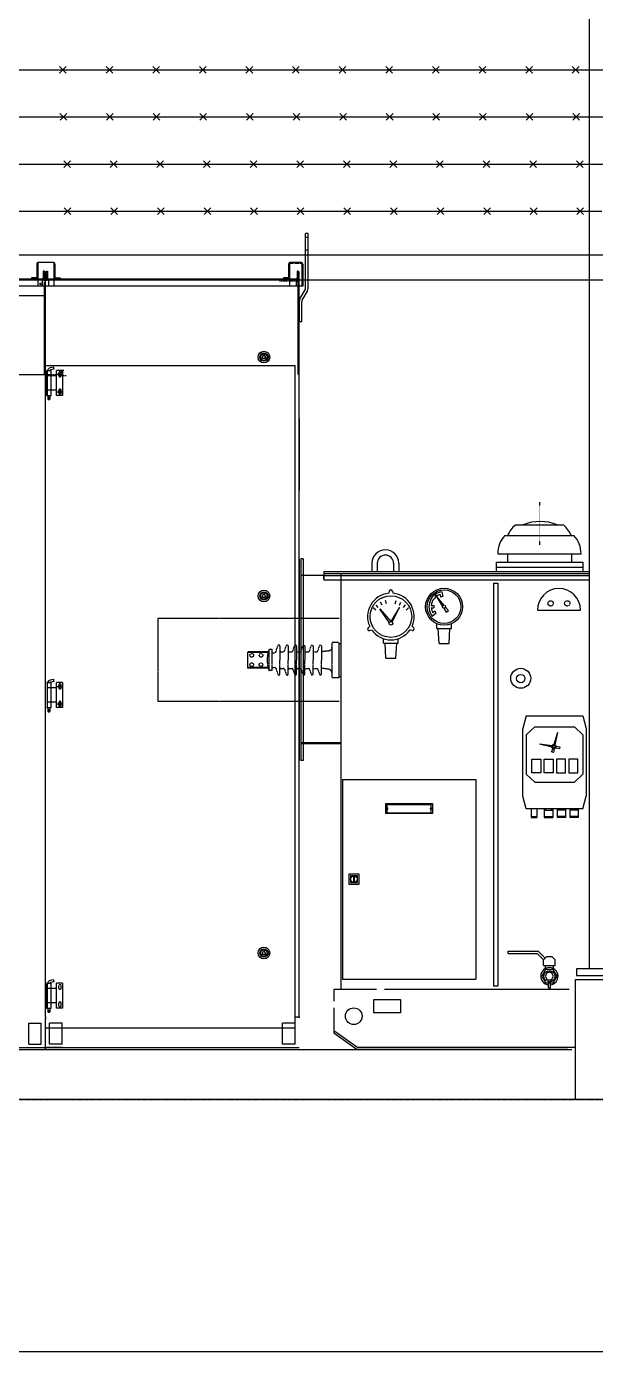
# Model space of a CAD drawing. Extents: x -326402 to 5111156, y -86404 to 1223589.
# Drawn here: x -39837 to -38128, y -38801 to -34822 of the extents above; entities that cross this region are included whole.
import ezdxf

# ---------------------------------------------------------------- set-up
doc = ezdxf.new("R2010")
doc.units = 0
doc.header["$LTSCALE"] = 0.5
doc.header["$MEASUREMENT"] = 0
for name, pattern in [('CENTER', [2, 1.25, -0.25, 0.25, -0.25]), ('DASHED', [0.75, 0.5, -0.25]), ('HIDDEN', [9.525, 6.35, -3.175])]:
    doc.linetypes.add(name, pattern=pattern)
for name, color, linetype in [('1', 7, 'Continuous'), ('21', 7, 'Continuous'), ('22', 7, 'Continuous'), ('23', 7, 'Continuous'), ('24', 7, 'Continuous'), ('27', 7, 'Continuous'), ('3', 7, 'Continuous'), ('43', 7, 'Continuous'), ('44', 7, 'Continuous'), ('47', 7, 'Continuous'), ('51', 7, 'Continuous'), ('7', 7, 'Continuous'), ('8', 7, 'Continuous')]:
    doc.layers.add(name, color=color, linetype=linetype)

msp = doc.modelspace()

# ---------------------------------------------------------------- linework, layer by layer
at = {"color": 6, "linetype": 'Continuous'}
for p, q in [((-38369.6, -36318.2), (-38223.9, -36318.2)), ((-38400.6, -36350.2), (-38192.9, -36350.2)), ((-38421.8, -36405.2), (-38171.8, -36405.2)), ((-38392.8, -36405.2), (-38392.8, -36430.2)), ((-38200.8, -36405.2), (-38200.8, -36430.2)), ((-38200.8, -36405.2), (-38200.8, -36430.2)), ((-39017.8, -36420.5), (-39017.8, -37026.5)), ((-39006.4, -36420.5), (-39012.8, -36420.5)), ((-39012.8, -36420.5), (-39012.8, -37026.5)), ((-39006.4, -36420.5), (-39006.4, -37026.5)), ((-38799.7, -36433.6), (-38799.7, -36458.1)), ((-38783.9, -36433.6), (-38784, -36458.1)), ((-38734.7, -36433.7), (-38734.7, -36458.2)), ((-38734.7, -36434.5), (-38734.7, -36458.2)), ((-38718.9, -36433.7), (-38718.9, -36458.2)), ((-38718.9, -36434.5), (-38718.9, -36458.2)), ((-38426.8, -36430.2), (-38426.8, -36458.2)), ((-38426.8, -36430.2), (-38166.8, -36430.2)), ((-38426.8, -36445.2), (-38166.8, -36445.2)), ((-38166.8, -36430.2), (-38166.8, -36458.2)), ((-38943.8, -36470.5), (-39012.8, -36470.5)), ((-38943.8, -36458.2), (-38147.5, -36458.2)), ((-38943.8, -36458.2), (-38943.8, -36483.2)), ((-38943.8, -36464.2), (-38147.5, -36464.2)), ((-38943.8, -36470.5), (-38147.5, -36470.5)), ((-38943.8, -36480.2), (-38943.8, -36470.5)), ((-38943.8, -36483.2), (-38147.5, -36483.2)), ((-38892.8, -36464.1), (-38892.8, -37714.1)), ((-38747.6, -36517.4), (-38749.3, -36524)), ((-38737.9, -36517.4), (-38736.3, -36524)), ((-38435, -36493.2), (-38422, -36493.2)), ((-38435, -36493.2), (-38435, -37704.2)), ((-38422, -36493.2), (-38422, -37704.2)), ((-38302.4, -36574.2), (-38173.4, -36574.2)), ((-38806.4, -36636), (-38799.9, -36634.1)), ((-38679.2, -36636), (-38685.7, -36634.1)), ((-38674.3, -36627.6), (-38679.1, -36622.9)), ((-38605, -36629.7), (-38605, -36616.1)), ((-38605, -36629.7), (-38561, -36629.7)), ((-38597.9, -36674.7), (-38600.5, -36629.7)), ((-38567.9, -36674.7), (-38565.5, -36629.7)), ((-38561, -36629.7), (-38561, -36616.1)), ((-38764.8, -36673.6), (-38764.8, -36660.1)), ((-38764.8, -36673.6), (-38720.8, -36673.7)), ((-38757.8, -36718.7), (-38760.3, -36673.7)), ((-38727.8, -36718.7), (-38725.3, -36673.7)), ((-38720.8, -36673.7), (-38720.8, -36660.1)), ((-38597.9, -36674.7), (-38567.9, -36674.7)), ((-38757.8, -36718.7), (-38727.8, -36718.7)), ((-38346.1, -37133.3), (-38346, -36929.9)), ((-38336, -36891.6), (-38346, -36929.9)), ((-38336.1, -36948.8), (-38310.7, -36924.5)), ((-38336, -36891.6), (-38166.1, -36891.6)), ((-38310.7, -36924.5), (-38191.3, -36924.5)), ((-38166, -36948.8), (-38191.3, -36924.5)), ((-38166.1, -36891.6), (-38156.1, -36929.9)), ((-38156.1, -36929.9), (-38156, -37133.3)), ((-38336.1, -36948.8), (-38336.1, -37067)), ((-38166, -36948.8), (-38166, -37067)), ((-38892.8, -36976.5), (-39012.8, -36976.5)), ((-39006.4, -37026.5), (-39012.8, -37026.5)), ((-38887.8, -37082.7), (-38887.8, -37682.7)), ((-38887.8, -37082.7), (-38487.8, -37082.7)), ((-38487.8, -37082.7), (-38487.8, -37682.7)), ((-38336.1, -37067), (-38310.7, -37091.4)), ((-38166, -37067), (-38191.3, -37091.4)), ((-38310.7, -37091.4), (-38191.3, -37091.4)), ((-38757.8, -37185.7), (-38757.8, -37155.7)), ((-38757.8, -37155.7), (-38617.8, -37155.7)), ((-38753.9, -37168.5), (-38753.9, -37158.2)), ((-38753.9, -37168.5), (-38753.9, -37158.6)), ((-38753.9, -37158.6), (-38621.6, -37158.6)), ((-38621.6, -37168.5), (-38621.6, -37158.2)), ((-38621.6, -37168.5), (-38621.6, -37158.6)), ((-38617.8, -37155.7), (-38617.8, -37185.7)), ((-38336.1, -37171.6), (-38346.1, -37133.3)), ((-38166, -37171.6), (-38156, -37133.3)), ((-38617.8, -37185.7), (-38757.8, -37185.7)), ((-38753.9, -37183.2), (-38753.9, -37173.3)), ((-38753.9, -37183.2), (-38753.9, -37173.3)), ((-38753.9, -37182.9), (-38621.6, -37182.9)), ((-38621.6, -37183.2), (-38621.6, -37173.3)), ((-38621.6, -37183.2), (-38621.6, -37173.3)), ((-38166, -37171.6), (-38336.1, -37171.6)), ((-38321.7, -37171.6), (-38321.7, -37197.2)), ((-38321.7, -37194), (-38304.5, -37194)), ((-38321.7, -37197.2), (-38304.5, -37197.2)), ((-38317.5, -37193.9), (-38317.5, -37197.1)), ((-38308.7, -37193.9), (-38308.7, -37197.1)), ((-38304.5, -37171.6), (-38304.5, -37197.2)), ((-38282.1, -37171.6), (-38282.1, -37197.2)), ((-38282.1, -37174.8), (-38256.5, -37174.8)), ((-38282.1, -37194), (-38256.5, -37194)), ((-38282.1, -37197.2), (-38256.5, -37197.2)), ((-38277, -37171.5), (-38277, -37174.7)), ((-38277, -37193.9), (-38276.9, -37197.1)), ((-38261.6, -37171.5), (-38261.6, -37174.7)), ((-38261.6, -37193.9), (-38261.6, -37197.1)), ((-38256.5, -37171.6), (-38256.5, -37197.2)), ((-38243.8, -37171.6), (-38243.8, -37197.2)), ((-38218.2, -37174.8), (-38243.8, -37174.8)), ((-38218.2, -37194), (-38243.8, -37194)), ((-38218.2, -37197.2), (-38243.8, -37197.2)), ((-38238.7, -37171.5), (-38238.7, -37174.7)), ((-38238.7, -37193.9), (-38238.7, -37197.1)), ((-38223.3, -37193.9), (-38223.4, -37197.1)), ((-38223.3, -37171.5), (-38223.3, -37174.7)), ((-38218.2, -37171.6), (-38218.2, -37197.2)), ((-38205.6, -37171.6), (-38205.6, -37197.2)), ((-38180, -37174.8), (-38205.6, -37174.8)), ((-38180, -37194), (-38205.6, -37194)), ((-38180, -37197.2), (-38205.6, -37197.2)), ((-38200.5, -37171.5), (-38200.5, -37174.7)), ((-38200.5, -37193.9), (-38200.5, -37197.1)), ((-38185.1, -37171.5), (-38185.1, -37174.7)), ((-38185.1, -37193.9), (-38185.1, -37197.1)), ((-38180, -37171.6), (-38180, -37197.2)), ((-38854.9, -37372.6), (-38854.9, -37392.8)), ((-38852.9, -37372.6), (-38852.9, -37392.8)), ((-38390.6, -37606), (-38390.5, -37599)), ((-38390.6, -37606), (-38303.4, -37606)), ((-38390.5, -37599), (-38300.5, -37599)), ((-38303.4, -37606), (-38284.3, -37625.1)), ((-38300.5, -37599), (-38279.3, -37620.2)), ((-38284.3, -37625.1), (-38274.3, -37615.2)), ((-38284.3, -37642.2), (-38284.3, -37625.1)), ((-38284.3, -37642.2), (-38249.3, -37642.2)), ((-38278.8, -37651.1), (-38278.8, -37642.2)), ((-38274.3, -37615.2), (-38259.3, -37615.2)), ((-38259.3, -37615.2), (-38249.3, -37625.2)), ((-38254.8, -37651.1), (-38254.8, -37642.1)), ((-38249.3, -37642.2), (-38249.3, -37625.2)), ((-38887.8, -37682.7), (-38487.8, -37682.7)), ((-38786.4, -37714.2), (-38914.3, -37714.2)), ((-38914.3, -37714.2), (-38914.3, -37748.8)), ((-38207.3, -37714.2), (-38761.5, -37714.2)), ((-38422, -37704.2), (-38435, -37704.2)), ((-38269.8, -37709.2), (-38269.8, -37694.2)), ((-38269.8, -37709.2), (-38263.8, -37709.2)), ((-38263.8, -37709.2), (-38263.8, -37694.2)), ((-38794.3, -37744.2), (-38742.8, -37744.2)), ((-38794.3, -37784.2), (-38794.3, -37744.2)), ((-38754.3, -37744.2), (-38714.3, -37744.2)), ((-38714.3, -37744.2), (-38714.3, -37784.2)), ((-38914.3, -37768.9), (-38914.3, -37844.2)), ((-38714.3, -37784.2), (-38794.3, -37784.2)), ((-38914.3, -37844.2), (-38844.3, -37894.2)), ((-38910.8, -37839.3), (-38842.4, -37888.2)), ((-38211.3, -37894.2), (-38844.3, -37894.2)), ((-38188.2, -37888.2), (-38842.4, -37888.2))]:
    msp.add_line(p, q, dxfattribs=at)
for points in [[(-38756.3, -37170.9, 1), (-38751.5, -37170.9, 1), (-38756.3, -37170.9)], [(-38619.2, -37170.9, -1), (-38624, -37170.9, -1), (-38619.2, -37170.9)]]:
    msp.add_lwpolyline(points, format="xyb", dxfattribs=at)
for points in [[(-38278.3, -37654.2), (-38289.9, -37674.2), (-38278.3, -37694.2), (-38255.2, -37694.2), (-38243.7, -37674.1), (-38255.2, -37654.2)], [(-38273.1, -37663.2), (-38279.5, -37674.2), (-38273.1, -37685.2), (-38260.4, -37685.2), (-38254.1, -37674.2), (-38260.4, -37663.2)]]:
    msp.add_lwpolyline(points, close=True, dxfattribs=at)
for centre, radius in [((-38583, -36564.2), 55.5), ((-38352.8, -36779.2), 30), ((-38352.8, -36780.1), 12.5), ((-38853.9, -37382.7), 10.1), ((-38854.3, -37794.1), 25)]:
    msp.add_circle(centre, radius, dxfattribs=at)
for centre, radius, start, end in [((-38265.8, -36417.8), 143.9, 136.1826, 151.9708), ((-38294.5, -36445.6), 137.4, 67.9859, 112.0135), ((-38327.8, -36417.8), 143.9, 28.0287, 43.8168), ((-38344, -36403.5), 77.8, 136.7195, 181.2455), ((-38249.5, -36403.5), 77.8, 358.7539, 43.2799), ((-38759.3, -36433.7), 40.4, 359.9997, 179.9997), ((-38759.3, -36433.7), 24.6, 359.9997, 179.9997), ((-38742.8, -36593.7), 70, 95.34, 204.6594), ((-38742.8, -36518.7), 5, 14.3256, 165.6738), ((-38742.8, -36593.7), 70, 335.34, 84.6594), ((-38238, -36574.2), 64.5, 359.9997, 179.9997), ((-38807.7, -36631.2), 5, 134.3256, 285.6738), ((-38742.8, -36593.7), 70, 215.34, 324.6594), ((-38677.8, -36631.2), 5, 254.3256, 45.6738), ((-38266.8, -37674.2), 26, 276.6255, 263.3739)]:
    msp.add_arc(centre, radius, start, end, dxfattribs=at)
at = {"layer": '1', "color": 3, "linetype": 'Continuous'}
for p, q in [((-43287.7, -34951.3), (-33982.5, -34952.8)), ((-39717.8, -34941.8), (-39737.9, -34961.8)), ((-39737.9, -34941.8), (-39717.8, -34961.8)), ((-39577.8, -34941.8), (-39597.9, -34961.8)), ((-39597.9, -34941.8), (-39577.8, -34961.8)), ((-39437.8, -34941.9), (-39457.9, -34961.9)), ((-39457.9, -34941.9), (-39437.8, -34961.9)), ((-39297.8, -34941.9), (-39317.9, -34961.9)), ((-39317.9, -34941.9), (-39297.8, -34961.9)), ((-39157.8, -34941.9), (-39177.9, -34961.9)), ((-39177.9, -34941.9), (-39157.8, -34961.9)), ((-39017.8, -34941.9), (-39037.9, -34961.9)), ((-39037.9, -34941.9), (-39017.8, -34961.9)), ((-38877.8, -34942), (-38897.9, -34962)), ((-38897.9, -34942), (-38877.8, -34961.9)), ((-38737.8, -34942), (-38757.9, -34962)), ((-38757.9, -34942), (-38737.8, -34962)), ((-38597.8, -34942), (-38617.9, -34962)), ((-38617.9, -34942), (-38597.8, -34962)), ((-38457.8, -34942), (-38477.9, -34962)), ((-38477.9, -34942), (-38457.8, -34962)), ((-38317.8, -34942.1), (-38337.9, -34962)), ((-38337.9, -34942.1), (-38317.8, -34962)), ((-38177.8, -34942.1), (-38197.9, -34962.1)), ((-38197.9, -34942.1), (-38177.8, -34962.1)), ((-43282.8, -35092.7), (-33982.5, -35092.7)), ((-39736.5, -35082.7), (-39716.3, -35102.7)), ((-39716.3, -35082.7), (-39736.4, -35102.7)), ((-39596.5, -35082.7), (-39576.3, -35102.7)), ((-39576.3, -35082.7), (-39596.4, -35102.7)), ((-39436.3, -35082.7), (-39456.5, -35102.7)), ((-39456.5, -35082.7), (-39436.3, -35102.7)), ((-39296.3, -35082.7), (-39316.5, -35102.7)), ((-39316.5, -35082.7), (-39296.3, -35102.7)), ((-39176.5, -35082.7), (-39156.3, -35102.7)), ((-39156.3, -35082.7), (-39176.4, -35102.7)), ((-39016.3, -35082.7), (-39036.5, -35102.7)), ((-39036.5, -35082.7), (-39016.3, -35102.7)), ((-38876.3, -35082.7), (-38896.5, -35102.7)), ((-38896.4, -35082.7), (-38876.3, -35102.7)), ((-38736.3, -35082.7), (-38756.5, -35102.7)), ((-38756.5, -35082.7), (-38736.3, -35102.7)), ((-38596.4, -35082.7), (-38616.5, -35102.7)), ((-38616.5, -35082.7), (-38596.3, -35102.7)), ((-38456.3, -35082.7), (-38476.5, -35102.7)), ((-38476.5, -35082.7), (-38456.3, -35102.7)), ((-38316.3, -35082.7), (-38336.5, -35102.7)), ((-38336.5, -35082.7), (-38316.3, -35102.7)), ((-38176.3, -35082.7), (-38196.5, -35102.7)), ((-38196.5, -35082.7), (-38176.3, -35102.7)), ((-39930.3, -35234.7), (-39650.3, -35234.7)), ((-39725.4, -35244.7), (-39705.2, -35224.7)), ((-39705.2, -35244.7), (-39725.3, -35224.7)), ((-39650.3, -35234.7), (-39370.4, -35234.8)), ((-39585.4, -35244.7), (-39565.2, -35224.8)), ((-39565.2, -35244.7), (-39585.4, -35224.8)), ((-39445.4, -35244.8), (-39425.2, -35224.8)), ((-39425.2, -35244.8), (-39445.4, -35224.8)), ((-39370.4, -35234.7), (-39090.4, -35234.8)), ((-39305.4, -35244.8), (-39285.3, -35224.8)), ((-39285.3, -35244.8), (-39305.4, -35224.8)), ((-39165.4, -35244.8), (-39145.3, -35224.8)), ((-39145.3, -35244.8), (-39165.4, -35224.8)), ((-39090.4, -35234.8), (-38810.4, -35234.9)), ((-39005.3, -35244.8), (-39025.4, -35224.8)), ((-39025.4, -35244.9), (-39005.3, -35224.9)), ((-38885.4, -35244.9), (-38865.3, -35224.9)), ((-38865.3, -35244.9), (-38885.4, -35224.9)), ((-38810.5, -35234.8), (-38530.5, -35234.9)), ((-38745.5, -35244.9), (-38725.3, -35224.9)), ((-38725.3, -35244.9), (-38745.5, -35224.9)), ((-38605.5, -35244.9), (-38585.3, -35224.9)), ((-38585.3, -35244.9), (-38605.5, -35224.9)), ((-38530.5, -35234.9), (-38250.5, -35234.9)), ((-38465.5, -35244.9), (-38445.4, -35224.9)), ((-38445.4, -35244.9), (-38465.5, -35224.9)), ((-38325.5, -35245), (-38305.4, -35224.9)), ((-38305.4, -35244.9), (-38325.5, -35225)), ((-38250.5, -35234.9), (-37970.5, -35235)), ((-38185.5, -35245), (-38165.4, -35225)), ((-38165.4, -35245), (-38185.5, -35225)), ((-40068.8, -35376.1), (-39788.8, -35376.1)), ((-39788.9, -35376.1), (-39508.9, -35376.2)), ((-39703.8, -35386.2), (-39723.9, -35366.1)), ((-39723.9, -35386.1), (-39703.8, -35366.2)), ((-39583.9, -35386.2), (-39563.8, -35366.2)), ((-39563.8, -35386.2), (-39583.9, -35366.2)), ((-39508.9, -35376.2), (-39228.9, -35376.2)), ((-39443.9, -35386.2), (-39423.8, -35366.2)), ((-39423.8, -35386.2), (-39443.9, -35366.2)), ((-39303.9, -35386.2), (-39283.8, -35366.2)), ((-39283.8, -35386.2), (-39303.9, -35366.2)), ((-39228.9, -35376.2), (-38948.9, -35376.3)), ((-39164, -35386.3), (-39143.8, -35366.3)), ((-39143.8, -35386.3), (-39164, -35366.3)), ((-39024, -35386.3), (-39003.8, -35366.3)), ((-39003.8, -35386.3), (-39024, -35366.3)), ((-38949, -35376.2), (-38669, -35376.3)), ((-38884, -35386.3), (-38863.9, -35366.3)), ((-38863.9, -35386.3), (-38884, -35366.3)), ((-38744, -35386.3), (-38723.9, -35366.3)), ((-38723.9, -35386.3), (-38744, -35366.3)), ((-38669, -35376.3), (-38389, -35376.3)), ((-38604, -35386.3), (-38583.9, -35366.3)), ((-38583.9, -35386.4), (-38604, -35366.3)), ((-38464, -35386.4), (-38443.9, -35366.4)), ((-38443.9, -35386.4), (-38464, -35366.4)), ((-38389, -35376.4), (-38109, -35376.4)), ((-38324.1, -35386.4), (-38303.9, -35366.4)), ((-38303.9, -35386.4), (-38324.1, -35366.4)), ((-38184.1, -35386.4), (-38163.9, -35366.4)), ((-38163.9, -35386.4), (-38184.1, -35366.4)), ((-39959.9, -35507.1), (-37034.9, -35507.1)), ((-39959.9, -35582.1), (-37393.8, -35582.1)), ((-32857.9, -38044.7), (-44106.7, -38044.1))]:
    msp.add_line(p, q, dxfattribs=at)
at = {"layer": '21', "color": 6, "linetype": 'Continuous'}
for p, q in [((-39783.4, -35556.9), (-39786.5, -35556.9)), ((-39786.5, -35556.9), (-39786.5, -35576.9)), ((-39783.4, -35556.9), (-39783.4, -35576.9)), ((-39780.3, -37796), (-39780.3, -35558.8)), ((-39780.3, -37796), (-39780.3, -35558.8)), ((-39777.1, -35556.9), (-39777.1, -35576.9)), ((-39777.1, -35556.9), (-39774, -35556.9)), ((-39774, -35556.9), (-39774, -35576.9)), ((-39020.9, -35556.9), (-39024, -35556.9)), ((-39024, -35556.9), (-39024, -35576.9)), ((-39020.9, -35556.9), (-39020.9, -35576.9)), ((-39017.8, -37796), (-39017.8, -35558.8)), ((-39789.6, -35601.9), (-40433.4, -35601.9)), ((-39789.6, -35580), (-40430.3, -35580)), ((-39789.6, -35580), (-39789.6, -35601.9)), ((-39770.9, -35580), (-39770.9, -35601.9)), ((-39027.1, -35580), (-39770.9, -35580)), ((-39027.2, -35601.9), (-39770.9, -35601.9)), ((-39027.1, -35580), (-39027.2, -35601.9)), ((-39017.8, -35999.4), (-39017.8, -36215.4)), ((-39780.3, -37894.2), (-39780.3, -37799.2)), ((-39780.3, -37894.2), (-39780.3, -37799.2)), ((-39780.3, -37894.2), (-39780.3, -37799.2)), ((-39780.3, -37894.2), (-39780.3, -37799.2)), ((-41092.8, -37887.9), (-39780.3, -37887.9)), ((-39780.3, -37887.9), (-39017.8, -37887.9))]:
    msp.add_line(p, q, dxfattribs=at)
for centre, radius, start, end in [((-39789.7, -35576.9), 6.25, 269.9997, 359.9997), ((-39789.7, -35576.9), 3.13, 269.9997, 359.9997), ((-39770.9, -35576.9), 6.25, 179.9997, 269.9997), ((-39770.9, -35576.9), 3.13, 179.9997, 269.9997), ((-39027.2, -35576.9), 6.25, 269.9997, 359.9997), ((-39027.2, -35576.9), 3.13, 269.9997, 359.9997)]:
    msp.add_arc(centre, radius, start, end, dxfattribs=at)
at = {"layer": '22', "color": 3, "linetype": 'HIDDEN'}
for p, q in [((-39013.1, -35533.1), (-39044.3, -35533.1)), ((-39077.1, -35585.2), (-39017.8, -35585.2)), ((-39777.2, -35866.3), (-39732.8, -35866.4)), ((-39732.8, -35869.5), (-39732.8, -35862)), ((-39732.8, -35869.5), (-39717.8, -35869.5)), ((-39780.3, -37805.4), (-39780.3, -37799.2)), ((-39780.3, -37799.2), (-39780.3, -37805.4)), ((-39780.3, -37805.4), (-39780.3, -37799.2)), ((-39780.3, -37799.2), (-39780.3, -37805.4)), ((-39780.3, -37894.2), (-39780.3, -37887.9)), ((-39780.3, -37887.9), (-39780.3, -37894.2)), ((-39780.3, -37887.9), (-39780.3, -37894.2)), ((-39780.3, -37894.2), (-39780.3, -37887.9)), ((-39780.3, -37887.9), (-39780.3, -37894.2)), ((-39780.3, -37894.2), (-39780.3, -37887.9)), ((-39780.3, -37894.2), (-39780.3, -37887.9)), ((-39780.3, -37887.9), (-39780.3, -37894.2)), ((-39780.3, -37887.9), (-39780.3, -37894.2)), ((-39780.3, -37894.2), (-39780.3, -37887.9)), ((-39780.3, -37887.9), (-39780.3, -37894.2)), ((-39780.3, -37894.2), (-39780.3, -37887.9)), ((-39780.3, -37894.2), (-39780.3, -37887.9)), ((-39780.3, -37887.9), (-39780.3, -37894.2)), ((-39780.3, -37894.2), (-39780.3, -37887.9)), ((-39780.3, -37887.9), (-39780.3, -37894.2)), ((-39780.3, -37887.9), (-39780.3, -37894.2)), ((-39780.3, -37894.2), (-39780.3, -37887.9)), ((-39780.3, -37887.9), (-39780.3, -37894.2)), ((-39780.3, -37894.2), (-39780.3, -37887.9)), ((-39780.3, -37894.2), (-39780.3, -37887.9)), ((-39780.3, -37887.9), (-39780.3, -37894.2)), ((-39780.3, -37887.9), (-39780.3, -37894.2)), ((-39780.3, -37894.2), (-39780.3, -37887.9)), ((-39780.3, -37887.9), (-39780.3, -37894.2)), ((-39780.3, -37894.2), (-39780.3, -37887.9)), ((-39780.3, -37894.2), (-39780.3, -37887.9)), ((-39780.3, -37887.9), (-39780.3, -37894.2)), ((-39730.3, -37887.9), (-39780.3, -37887.9))]:
    msp.add_line(p, q, dxfattribs=at)
msp.add_arc((-39725.3, -35862), 7.5, 89.9997, 179.9997, dxfattribs=at)
at = {"layer": '23', "color": 6, "linetype": 'Continuous'}
for p, q in [((-38999, -35608.8), (-38999, -35443.1)), ((-38991.5, -35443.1), (-38999, -35443.1)), ((-38991.5, -35608.8), (-38991.5, -35443.1)), ((-39806.2, -35535.6), (-39806.2, -35574.4)), ((-39803.1, -35530.6), (-39803.1, -35601.9)), ((-39757.3, -35530), (-39800.5, -35530)), ((-39754.9, -35530.6), (-39754.9, -35601.9)), ((-39751.7, -35535.6), (-39751.7, -35574.4)), ((-39049.9, -35535.6), (-39049.9, -35574.4)), ((-39046.8, -35530.6), (-39046.8, -35601.9)), ((-39013.1, -35530), (-39044.3, -35530)), ((-39010.6, -35530.6), (-39010.5, -35601.9)), ((-39007.4, -35535.6), (-39007.4, -35601.9)), ((-39821.8, -35576.9), (-39821.8, -35580)), ((-39808.7, -35576.9), (-39821.8, -35576.9)), ((-39783.4, -35585.2), (-39783.4, -35558.8)), ((-39780.3, -35558.8), (-39783.4, -35558.8)), ((-39780.3, -35558.8), (-39777.1, -35558.8)), ((-39780.3, -37796), (-39780.3, -35558.8)), ((-39777.1, -35558.8), (-39777.2, -35585.2)), ((-39749.2, -35576.9), (-39736.1, -35576.9)), ((-39736.1, -35576.9), (-39736.1, -35580)), ((-39065.6, -35576.9), (-39065.6, -35580)), ((-39052.4, -35576.9), (-39065.6, -35576.9)), ((-39020.9, -35585.2), (-39020.9, -35558.8)), ((-39017.8, -35558.8), (-39020.9, -35558.8)), ((-39017.8, -37796), (-39017.8, -35558.8)), ((-39808.7, -35580), (-39821.8, -35580)), ((-39754.9, -35601.9), (-39803.1, -35601.9)), ((-39783.4, -35866.4), (-39783.4, -35588.3)), ((-39746.2, -35580), (-39749.3, -35580)), ((-39749.2, -35580), (-39736.1, -35580)), ((-39052.4, -35580), (-39065.6, -35580)), ((-39007.4, -35601.9), (-39046.8, -35601.9)), ((-39020.9, -35866.3), (-39020.9, -35588.3)), ((-39015.8, -35639.8), (-39000, -35612.6)), ((-39009.3, -35643.6), (-38993.5, -35616.3)), ((-41092.8, -35629), (-39780.3, -35629)), ((-39017.8, -35647.3), (-39017.8, -35707.8)), ((-39017.8, -35647.3), (-39017.8, -35707.8)), ((-39010.3, -35707.8), (-39010.3, -35647.3)), ((-39017.8, -35707.8), (-39010.3, -35707.8)), ((-39130.3, -35818.2), (-39124, -35807.4)), ((-39124, -35807.4), (-39117.8, -35818.2)), ((-39780.3, -35839.5), (-39030.2, -35839.5)), ((-39130.3, -35818.2), (-39117.8, -35818.2)), ((-39030.3, -37829.2), (-39030.2, -35839.5)), ((-39869.6, -35866.3), (-39783.4, -35866.4)), ((-39130.3, -36535.7), (-39124, -36524.8)), ((-39124, -36524.8), (-39117.8, -36535.7)), ((-39130.3, -36535.7), (-39117.8, -36535.7)), ((-39130.3, -37607.8), (-39124, -37597)), ((-39124, -37597), (-39117.8, -37607.8)), ((-39130.3, -37607.8), (-39117.8, -37607.8)), ((-39780.3, -37796), (-39780.3, -37799.2)), ((-39780.3, -37796), (-39780.3, -37799.2)), ((-39030.3, -37796), (-39017.8, -37796)), ((-39017.8, -37796), (-39017.8, -37799.2)), ((-39017.8, -37799.2), (-39017.8, -37796)), ((-39017.8, -37796), (-39017.8, -37799.2)), ((-39017.8, -37796), (-39017.8, -37799.2)), ((-39830.3, -37877.9), (-39830.3, -37815.4)), ((-39830.3, -37815.4), (-39792.8, -37815.4)), ((-39792.8, -37877.9), (-39792.8, -37815.4)), ((-39780.3, -37829.2), (-39030.3, -37829.2)), ((-39767.8, -37877.9), (-39767.8, -37815.4)), ((-39730.3, -37815.4), (-39767.8, -37815.4)), ((-39730.3, -37877.9), (-39730.3, -37815.4)), ((-39067.8, -37877.9), (-39067.8, -37815.4)), ((-39030.3, -37815.4), (-39067.8, -37815.4)), ((-39030.3, -37877.9), (-39030.3, -37815.4)), ((-39830.3, -37877.9), (-39792.8, -37877.9)), ((-39730.3, -37877.9), (-39767.8, -37877.9)), ((-39030.3, -37877.9), (-39067.8, -37877.9))]:
    msp.add_line(p, q, dxfattribs=at)
for centre, radius in [((-39793.4, -35594.3), 3.2), ((-39124, -35814.5), 17.5), ((-39124, -35814.5), 12.5), ((-39124, -35814.5), 10), ((-39124, -36532), 17.5), ((-39124, -36532), 12.5), ((-39124, -36532), 10), ((-39124, -37604.2), 17.5), ((-39124, -37604.2), 12.5), ((-39124, -37604.2), 10)]:
    msp.add_circle(centre, radius, dxfattribs=at)
for centre, radius, start, end in [((-39800.6, -35535.6), 5.63, 89.9997, 179.9997), ((-39757.4, -35535.6), 5.63, 359.9997, 89.9997), ((-39044.3, -35535.6), 5.63, 89.9997, 179.9997), ((-39044.3, -35535.6), 2.5, 89.9997, 179.9997), ((-39013.1, -35535.6), 5.63, 359.9997, 89.9997), ((-39013.1, -35535.6), 2.5, 359.9997, 89.9997), ((-39808.7, -35574.4), 2.5, 269.9997, 359.9997), ((-39808.7, -35574.4), 5.63, 269.9997, 359.9997), ((-39749.2, -35574.4), 5.63, 179.9997, 269.9997), ((-39749.2, -35574.4), 2.5, 179.9997, 269.9997), ((-39052.4, -35574.4), 5.63, 269.9997, 359.9997), ((-39052.4, -35574.4), 2.5, 269.9997, 359.9997), ((-39006.5, -35608.8), 7.5, 329.9997, 359.9997), ((-39006.5, -35608.8), 15, 329.9997, 359.9997), ((-39002.8, -35647.3), 15, 149.9997, 179.9997), ((-39002.8, -35647.3), 7.5, 149.9997, 179.9997)]:
    msp.add_arc(centre, radius, start, end, dxfattribs=at)
at = {"layer": '24', "color": 6, "linetype": 'Continuous'}
for p, q in [((-38991.5, -35455.6), (-38999, -35455.6)), ((-38991.5, -35493.1), (-38999, -35493.1)), ((-39777.1, -35854.7), (-39763.4, -35854.7)), ((-39777.1, -35929.7), (-39777.1, -35854.7)), ((-39774, -35929.7), (-39774, -35854.7)), ((-39756.2, -35845), (-39766.3, -35847)), ((-39755.1, -35851.2), (-39765.1, -35853.1)), ((-39763.4, -35929.7), (-39763.4, -35854.7)), ((-39756.2, -35845), (-39755.1, -35851.2)), ((-39747.1, -35929.7), (-39747.1, -35854.7)), ((-39729, -35854.7), (-39747.1, -35854.7)), ((-39729, -35854.7), (-39729, -35929.7)), ((-39747.1, -35870.6), (-39774, -35870.6)), ((-39746.1, -35866), (-39726.9, -35866)), ((-39740.3, -35869.7), (-39740.2, -35862.2)), ((-39736.5, -35875.5), (-39736.5, -35856.4)), ((-39732.8, -35869.7), (-39732.8, -35862.2)), ((-39777.1, -35929.7), (-39763.4, -35929.7)), ((-39747.1, -35913.8), (-39774, -35913.8)), ((-39773.4, -35929.7), (-39773.4, -35935.3)), ((-39773.4, -35935.3), (-39767.2, -35935.3)), ((-39772.8, -35935.3), (-39772.8, -35937.2)), ((-39767.8, -35935.3), (-39767.8, -35937.2)), ((-39767.1, -35929.7), (-39767.2, -35935.3)), ((-39729, -35929.7), (-39747.1, -35929.7)), ((-39746.1, -35918.5), (-39726.9, -35918.5)), ((-39740.3, -35922.2), (-39740.2, -35914.7)), ((-39736.5, -35908.9), (-39736.5, -35928)), ((-39732.8, -35922.2), (-39732.8, -35914.7)), ((-39773.4, -35937.2), (-39767.1, -35937.2)), ((-39773.4, -35937.2), (-39773.4, -35941)), ((-39773.4, -35941), (-39772.2, -35942.2)), ((-39773.4, -35941), (-39767.1, -35941)), ((-39772.2, -35942.2), (-39768.4, -35942.2)), ((-39768.4, -35942.2), (-39767.1, -35941)), ((-39767.1, -35937.2), (-39767.1, -35941)), ((-39777.2, -36792.2), (-39763.4, -36792.2)), ((-39774, -36867.2), (-39774, -36792.2)), ((-39747.1, -36808.1), (-39774, -36808.2)), ((-39756.3, -36782.5), (-39766.3, -36784.5)), ((-39755.1, -36788.7), (-39765.1, -36790.6)), ((-39763.4, -36867.2), (-39763.4, -36792.2)), ((-39756.3, -36782.5), (-39755.1, -36788.7)), ((-39747.1, -36867.2), (-39747.2, -36792.2)), ((-39729, -36792.2), (-39747.2, -36792.2)), ((-39746.1, -36803.4), (-39726.9, -36803.5)), ((-39740.3, -36807.2), (-39740.3, -36799.7)), ((-39736.5, -36813), (-39736.5, -36793.9)), ((-39732.8, -36807.2), (-39732.8, -36799.7)), ((-39729, -36792.2), (-39729, -36867.2)), ((-39736.5, -36846.4), (-39736.5, -36865.5)), ((-39777.1, -36867.2), (-39763.4, -36867.2)), ((-39747.2, -36851.3), (-39774, -36851.3)), ((-39773.4, -36867.2), (-39773.4, -36872.8)), ((-39773.4, -36872.8), (-39767.2, -36872.8)), ((-39773.4, -36874.7), (-39773.4, -36878.5)), ((-39773.4, -36874.7), (-39767.1, -36874.7)), ((-39773.4, -36878.5), (-39767.1, -36878.5)), ((-39773.4, -36878.5), (-39772.1, -36879.7)), ((-39772.8, -36872.8), (-39772.8, -36874.7)), ((-39772.1, -36879.7), (-39768.4, -36879.7)), ((-39768.4, -36879.7), (-39767.1, -36878.5)), ((-39767.8, -36872.8), (-39767.8, -36874.7)), ((-39767.2, -36867.2), (-39767.2, -36872.8)), ((-39767.1, -36874.7), (-39767.1, -36878.5)), ((-39729, -36867.2), (-39747.1, -36867.2)), ((-39746.1, -36855.9), (-39727, -36856)), ((-39740.3, -36859.7), (-39740.3, -36852.2)), ((-39732.8, -36859.7), (-39732.8, -36852.2)), ((-39756.3, -37685.2), (-39766.3, -37687.1)), ((-39756.3, -37685.2), (-39755.1, -37691.3)), ((-39777.1, -37694.9), (-39763.4, -37694.8)), ((-39777.1, -37769.8), (-39777.1, -37694.9)), ((-39774, -37769.8), (-39774, -37694.8)), ((-39747.1, -37710.8), (-39774, -37710.8)), ((-39755.1, -37691.3), (-39765.1, -37693.3)), ((-39763.4, -37769.8), (-39763.4, -37694.8)), ((-39747.1, -37769.8), (-39747.2, -37694.8)), ((-39729, -37694.8), (-39747.2, -37694.8)), ((-39740.3, -37709.8), (-39740.3, -37702.4)), ((-39732.8, -37709.9), (-39732.8, -37702.3)), ((-39729, -37694.8), (-39729, -37769.8)), ((-39747.2, -37753.9), (-39774, -37753.9)), ((-39740.3, -37762.3), (-39740.3, -37754.9)), ((-39732.8, -37762.4), (-39732.8, -37754.8)), ((-39777.1, -37769.8), (-39763.4, -37769.8)), ((-39773.4, -37769.8), (-39773.4, -37775.5)), ((-39773.4, -37775.5), (-39767.2, -37775.5)), ((-39773.4, -37777.3), (-39773.4, -37781.1)), ((-39773.4, -37777.3), (-39767.2, -37777.3)), ((-39773.4, -37781.1), (-39772.2, -37782.3)), ((-39773.4, -37781.1), (-39767.2, -37781.1)), ((-39772.8, -37775.5), (-39772.8, -37777.3)), ((-39772.2, -37782.3), (-39768.4, -37782.3)), ((-39768.4, -37782.3), (-39767.2, -37781.1)), ((-39767.8, -37775.5), (-39767.8, -37777.3)), ((-39767.1, -37769.9), (-39767.2, -37775.5)), ((-39767.2, -37777.3), (-39767.2, -37781.1)), ((-39729, -37769.8), (-39747.1, -37769.8))]:
    msp.add_line(p, q, dxfattribs=at)
for centre, radius, start, end in [((-39764.7, -35855.6), 8.75, 101.0188, 174.3487), ((-39764.7, -35855.6), 2.5, 101.0188, 159.8399), ((-39759.8, -35848.9), 5.25, 334.5117, 47.5258), ((-39736.5, -35862.2), 3.75, 359.9997, 179.9997), ((-39736.5, -35869.7), 3.75, 179.9997, 359.9997), ((-39736.5, -35914.7), 3.75, 359.9997, 179.9997), ((-39736.5, -35922.2), 3.75, 179.9997, 359.9997), ((-39764.7, -36793.1), 8.75, 101.0188, 174.3487), ((-39764.7, -36793.1), 2.5, 101.0188, 159.8399), ((-39759.8, -36786.4), 5.25, 334.5117, 47.5258), ((-39736.5, -36799.7), 3.75, 359.9997, 179.9997), ((-39736.5, -36807.2), 3.75, 179.9997, 359.9997), ((-39736.5, -36852.2), 3.75, 359.9997, 179.9997), ((-39736.5, -36859.7), 3.75, 179.9997, 359.9997), ((-39759.8, -37689), 5.25, 334.5117, 47.5258), ((-39764.7, -37695.7), 8.75, 101.0188, 174.3487), ((-39764.7, -37695.7), 2.5, 101.0188, 159.8399), ((-39736.5, -37702.3), 3.75, 359.9997, 179.9997), ((-39736.5, -37709.8), 3.75, 179.9997, 359.9997), ((-39736.5, -37754.8), 3.75, 359.9997, 179.9997), ((-39736.5, -37762.3), 3.75, 179.9997, 359.9997)]:
    msp.add_arc(centre, radius, start, end, dxfattribs=at)
at = {"layer": '27', "color": 4, "linetype": 'Continuous'}
msp.add_line((-41261.9, -37894.2), (-38199.4, -37894.2), dxfattribs=at)
at = {"layer": '3', "color": 1, "linetype": 'Continuous'}
for p, q in [((-38595.1, -36527.6), (-38594, -36535.7)), ((-38589.3, -36519.1), (-38587.2, -36534)), ((-38788.4, -36574.4), (-38795.9, -36567.8)), ((-38780.6, -36567), (-38786.9, -36559.2)), ((-38769.2, -36559.7), (-38773.6, -36550.7)), ((-38756.4, -36555.2), (-38758.7, -36545.5)), ((-38729.5, -36555.1), (-38727.3, -36545.4)), ((-38716.7, -36559.6), (-38712.4, -36550.6)), ((-38705.2, -36566.7), (-38699, -36558.9)), ((-38697.2, -36574.4), (-38689.6, -36567.8)), ((-38621.3, -36560.7), (-38613.2, -36560.7)), ((-38621.3, -36567.7), (-38613.3, -36567.6)), ((-38570.1, -36575.3), (-38578.6, -36565.3)), ((-38618.8, -36592.2), (-38607, -36583)), ((-38617.1, -36582), (-38610.6, -36577)), ((-38811.2, -36627.6), (-38806.4, -36622.9)), ((-38241.9, -36941.8), (-38253.1, -36977.8)), ((-38241.9, -36941.8), (-38249.9, -36978.7)), ((-38296, -36975.7), (-38258.8, -36981.4)), ((-38296, -36975.7), (-38259.4, -36984.7)), ((-38256.7, -36989.5), (-38260, -37000.1)), ((-38254.8, -37001.6), (-38260, -37000.1)), ((-38252.4, -36990.6), (-38254.8, -37001.6)), ((-38247.6, -36987.6), (-38236.8, -36990.2)), ((-38246.7, -36983.2), (-38235.6, -36984.9)), ((-38235.6, -36984.9), (-38236.8, -36990.2)), ((-38319.2, -37021.8), (-38292.1, -37021.8)), ((-38319.2, -37063), (-38319.2, -37021.8)), ((-38292.1, -37021.8), (-38292.1, -37063)), ((-38282.2, -37021.9), (-38255.2, -37021.8)), ((-38282.2, -37063), (-38282.2, -37021.9)), ((-38255.2, -37021.8), (-38255.2, -37063)), ((-38218.2, -37021.8), (-38245.2, -37021.8)), ((-38245.2, -37021.8), (-38245.2, -37063)), ((-38218.2, -37063), (-38218.2, -37021.8)), ((-38181.3, -37021.9), (-38208.3, -37021.9)), ((-38208.3, -37021.9), (-38208.3, -37063)), ((-38181.3, -37063), (-38181.3, -37021.9)), ((-38292.1, -37063), (-38319.2, -37063)), ((-38255.2, -37063), (-38282.2, -37063)), ((-38245.2, -37063), (-38218.2, -37063)), ((-38208.3, -37063), (-38181.3, -37063))]:
    msp.add_line(p, q, dxfattribs=at)
for points in [[(-38583.4, -36559.6), (-38610.2, -36527.8), (-38587.4, -36563.4)], [(-38747.5, -36611.2), (-38776, -36570.3), (-38743.1, -36608.6)], [(-38738.6, -36610.5), (-38716.5, -36565.7), (-38743.3, -36608.6)], [(-38584.1, -36568.6), (-38576.6, -36580.2), (-38570.1, -36575.3)]]:
    msp.add_lwpolyline(points, dxfattribs=at)
for centre, radius in [((-38742.8, -36593.7), 62.5), ((-38583, -36564.2), 50.5), ((-38583, -36564.2), 4.55), ((-38742.8, -36614.2), 5.56), ((-38253.1, -36984.2), 6.4), ((-38253.1, -36984.2), 3.55)]:
    msp.add_circle(centre, radius, dxfattribs=at)
for radius, start, end in [(45.5, 97.9537, 218.1135), (38.5, 108.4294, 174.7838), (38.5, 185.2156, 207.6378), (30.5, 173.4103, 186.5892), (30.5, 97.9537, 111.2218), (30.5, 204.8454, 218.1135)]:
    msp.add_arc((-38583, -36564.2), radius, start, end, dxfattribs=at)
at = {"layer": '43', "color": 3, "linetype": 'Continuous'}
msp.add_line((-38147.5, -31260.3), (-38147.5, -37652.3), dxfattribs=at)
at = {"layer": '47', "color": 9, "linetype": 'Continuous'}
for p, q in [((-38188.2, -38044.6), (-38188.2, -37684.1)), ((-38188.2, -37684.1), (-37804.6, -37684.1)), ((-42490.5, -37894.2), (-38211.3, -37894.2))]:
    msp.add_line(p, q, dxfattribs=at)
at = {"layer": '47', "color": 8, "linetype": 'HIDDEN'}
msp.add_line((-47307, -38044.6), (-32928.4, -38044.6), dxfattribs=at)
at = {"layer": '51', "linetype": 'Continuous'}
msp.add_line((-47497.7, -38801.2), (-33997.5, -38801.2), dxfattribs=at)
at = {"layer": '7', "color": 1, "linetype": 'CENTER'}
msp.add_line((-38296.8, -36250.1), (-38296.8, -36378.1), dxfattribs=at)
at = {"layer": '8', "color": 3, "linetype": 'DASHED'}
for p, q in [((-38897.8, -36599.3), (-39442.8, -36599.3)), ((-39442.8, -36599.3), (-39442.8, -36849.3)), ((-39088.3, -36700.4), (-39082.2, -36681.5)), ((-39076.3, -36682.4), (-39076.3, -36724.4)), ((-39062.3, -36697.4), (-39057.1, -36681.5)), ((-39051.3, -36682.4), (-39051.3, -36724.4)), ((-39037.3, -36697.4), (-39032.1, -36681.5)), ((-39026.3, -36682.4), (-39026.3, -36724.4)), ((-39012.3, -36697.4), (-39007.1, -36681.5)), ((-39001.3, -36682.4), (-39001.3, -36724.4)), ((-38987.3, -36697.4), (-38982.1, -36681.5)), ((-38976.3, -36682.4), (-38976.3, -36724.4)), ((-38962.3, -36697.4), (-38957.1, -36681.5)), ((-38951.3, -36682.4), (-38951.3, -36724.4)), ((-38919.8, -36673.9), (-38919.8, -36774.9)), ((-38899.8, -36671.9), (-38917.8, -36671.9)), ((-38897.8, -36774.9), (-38897.8, -36673.9)), ((-38897.8, -36674.6), (-38892.8, -36674.6)), ((-39172.6, -36748.9), (-39172.6, -36699.9)), ((-39112.2, -36699.9), (-39172.6, -36699.9)), ((-39112.1, -36701.9), (-39172.6, -36701.9)), ((-39099.6, -36692.9), (-39108.6, -36692.9)), ((-39108.6, -36755.9), (-39108.6, -36692.9)), ((-39099.6, -36755.9), (-39099.6, -36692.9)), ((-39099.6, -36702.4), (-39091.1, -36702.4)), ((-39076.3, -36766.4), (-39076.3, -36724.4)), ((-39073.3, -36699.4), (-39065.1, -36699.5)), ((-39051.3, -36766.4), (-39051.3, -36724.4)), ((-39048.3, -36699.5), (-39040.1, -36699.4)), ((-39026.3, -36766.4), (-39026.3, -36724.4)), ((-39023.3, -36699.4), (-39015.1, -36699.4)), ((-39001.3, -36766.4), (-39001.3, -36724.4)), ((-38998.3, -36699.4), (-38990.1, -36699.4)), ((-38976.3, -36766.4), (-38976.3, -36724.4)), ((-38973.3, -36699.4), (-38965.1, -36699.4)), ((-38951.3, -36766.4), (-38951.3, -36724.4)), ((-38929.8, -36696.9), (-38949.4, -36699.4)), ((-39112.2, -36746.9), (-39172.6, -36746.9)), ((-39112, -36748.9), (-39172.6, -36748.9)), ((-39099.6, -36755.9), (-39108.6, -36755.9)), ((-39099.6, -36746.4), (-39091.1, -36746.4)), ((-39088.3, -36748.5), (-39082.1, -36767.4)), ((-39073.3, -36749.4), (-39065.1, -36749.4)), ((-39062.3, -36751.5), (-39057.1, -36767.3)), ((-39048.3, -36749.4), (-39040.1, -36749.4)), ((-39037.3, -36751.5), (-39032.1, -36767.4)), ((-39023.3, -36749.4), (-39015.1, -36749.4)), ((-39012.3, -36751.5), (-39007.1, -36767.3)), ((-38998.3, -36749.4), (-38990.1, -36749.4)), ((-38987.3, -36751.5), (-38982.1, -36767.3)), ((-38973.3, -36749.4), (-38965.1, -36749.4)), ((-38962.3, -36751.5), (-38957.1, -36767.4)), ((-38929.8, -36751.9), (-38949.4, -36749.4)), ((-38917.8, -36776.9), (-38899.8, -36776.9)), ((-38897.8, -36774.1), (-38892.8, -36774.1)), ((-38897.8, -36849.3), (-39442.8, -36849.3)), ((-38892.8, -36973.5), (-39012.8, -36973.5))]:
    msp.add_line(p, q, dxfattribs=at)
for centre, radius in [((-38263, -36554.2), 8), ((-38213, -36554.2), 8), ((-39160.6, -36710.4), 5.5), ((-39132.9, -36710.3), 5.5), ((-39160.5, -36738.5), 5.5), ((-39132.9, -36738.5), 5.5), ((-38266.8, -37674.2), 16.5)]:
    msp.add_circle(centre, radius, dxfattribs=at)
for centre, radius, start, end in [((-39079.3, -36682.4), 3, 359.9997, 161.9997), ((-39054.3, -36682.4), 3, 359.9997, 161.9997), ((-39029.3, -36682.4), 3, 359.9997, 161.9997), ((-39004.3, -36682.4), 3, 359.9997, 161.9997), ((-38979.3, -36682.4), 3, 359.9997, 161.9997), ((-38954.3, -36682.4), 3, 359.9997, 161.9997), ((-38931.6, -36685.1), 11.9, 278.6599, 351.3395), ((-38917.8, -36673.9), 2, 89.9997, 179.9997), ((-38899.8, -36673.9), 2, 359.9997, 89.9997), ((-39024.1, -36724.4), 90.2, 159.5555, 200.4439), ((-39112.6, -36696.9), 3, 263.3257, 357.4336), ((-39112.7, -36699.3), 2.62, 282.6817, 334.5983), ((-39091.1, -36699.4), 3, 269.9997, 341.9997), ((-39073.3, -36696.4), 3, 179.9997, 269.9997), ((-39065.1, -36696.4), 3, 269.9997, 341.9997), ((-39048.3, -36696.4), 3, 179.9997, 269.9997), ((-39040.1, -36696.4), 3, 269.9997, 341.9997), ((-39023.3, -36696.4), 3, 179.9997, 269.9997), ((-39015.1, -36696.4), 3, 269.9997, 341.9997), ((-38998.3, -36696.4), 3, 179.9997, 269.9997), ((-38990.1, -36696.4), 3, 269.9997, 341.9997), ((-38973.3, -36696.4), 3, 179.9997, 269.9997), ((-38965.1, -36696.4), 3, 269.9997, 341.9997), ((-38949.8, -36698), 1.5, 179.9997, 285.376), ((-39112.7, -36749.5), 2.62, 23.6281, 78.438), ((-39112.5, -36751.8), 3, 26.4305, 79.1424), ((-39091.1, -36749.4), 3, 17.9997, 89.9997), ((-39079.3, -36766.4), 3, 197.9997, 359.9997), ((-39073.3, -36752.4), 3, 89.9997, 179.9997), ((-39065.1, -36752.4), 3, 17.9997, 89.9997), ((-39054.3, -36766.4), 3, 197.9997, 359.9997), ((-39048.3, -36752.4), 3, 89.9997, 179.9997), ((-39040.1, -36752.4), 3, 17.9997, 89.9997), ((-39029.3, -36766.4), 3, 197.9997, 359.9997), ((-39023.3, -36752.4), 3, 89.9997, 179.9997), ((-39015.1, -36752.4), 3, 17.9997, 89.9997), ((-39004.3, -36766.4), 3, 197.9997, 359.9997), ((-38998.3, -36752.4), 3, 89.9997, 179.9997), ((-38990.1, -36752.4), 3, 17.9997, 89.9997), ((-38979.3, -36766.4), 3, 197.9997, 359.9997), ((-38973.3, -36752.4), 3, 89.9997, 179.9997), ((-38965.1, -36752.4), 3, 17.9997, 89.9997), ((-38954.3, -36766.4), 3, 197.9997, 359.9997), ((-38949.8, -36750.9), 1.5, 74.6235, 179.9997), ((-38931.6, -36763.7), 11.9, 8.6599, 81.3395), ((-38917.8, -36774.9), 2, 179.9997, 269.9997), ((-38899.8, -36774.9), 2, 269.9997, 359.9997)]:
    msp.add_arc(centre, radius, start, end, dxfattribs=at)

# ---------------------------------------------------------------- meshes
at = {"color": 6, "linetype": 'Continuous'}
mesh = msp.add_polyface(dxfattribs=at)
corners = [(-38869.5, -37397.8), (-38838.3, -37397.8), (-38838.3, -37367.6), (-38869.5, -37367.6)]
mesh.append_faces([[corners[k] for k in face] for face in [(0, 1, 2, 3)]], dxfattribs={"color": 6})
mesh = msp.add_polyface(dxfattribs=at)
corners = [(-38864.5, -37392.8), (-38843.3, -37392.8), (-38843.4, -37372.6), (-38864.5, -37372.6)]
mesh.append_faces([[corners[k] for k in face] for face in [(0, 1, 2, 3)]], dxfattribs={"color": 6})
at = {"layer": '44', "color": 3, "linetype": 'Continuous'}
mesh = msp.add_polyface(dxfattribs=at)
corners = [(-38185.4, -37672.3), (-37807.9, -37672.3), (-37807.9, -37652.3), (-38185.4, -37652.3)]
mesh.append_faces([[corners[k] for k in face] for face in [(0, 1, 2, 3)]], dxfattribs={"color": 3})

doc.saveas('drawing.dxf')
